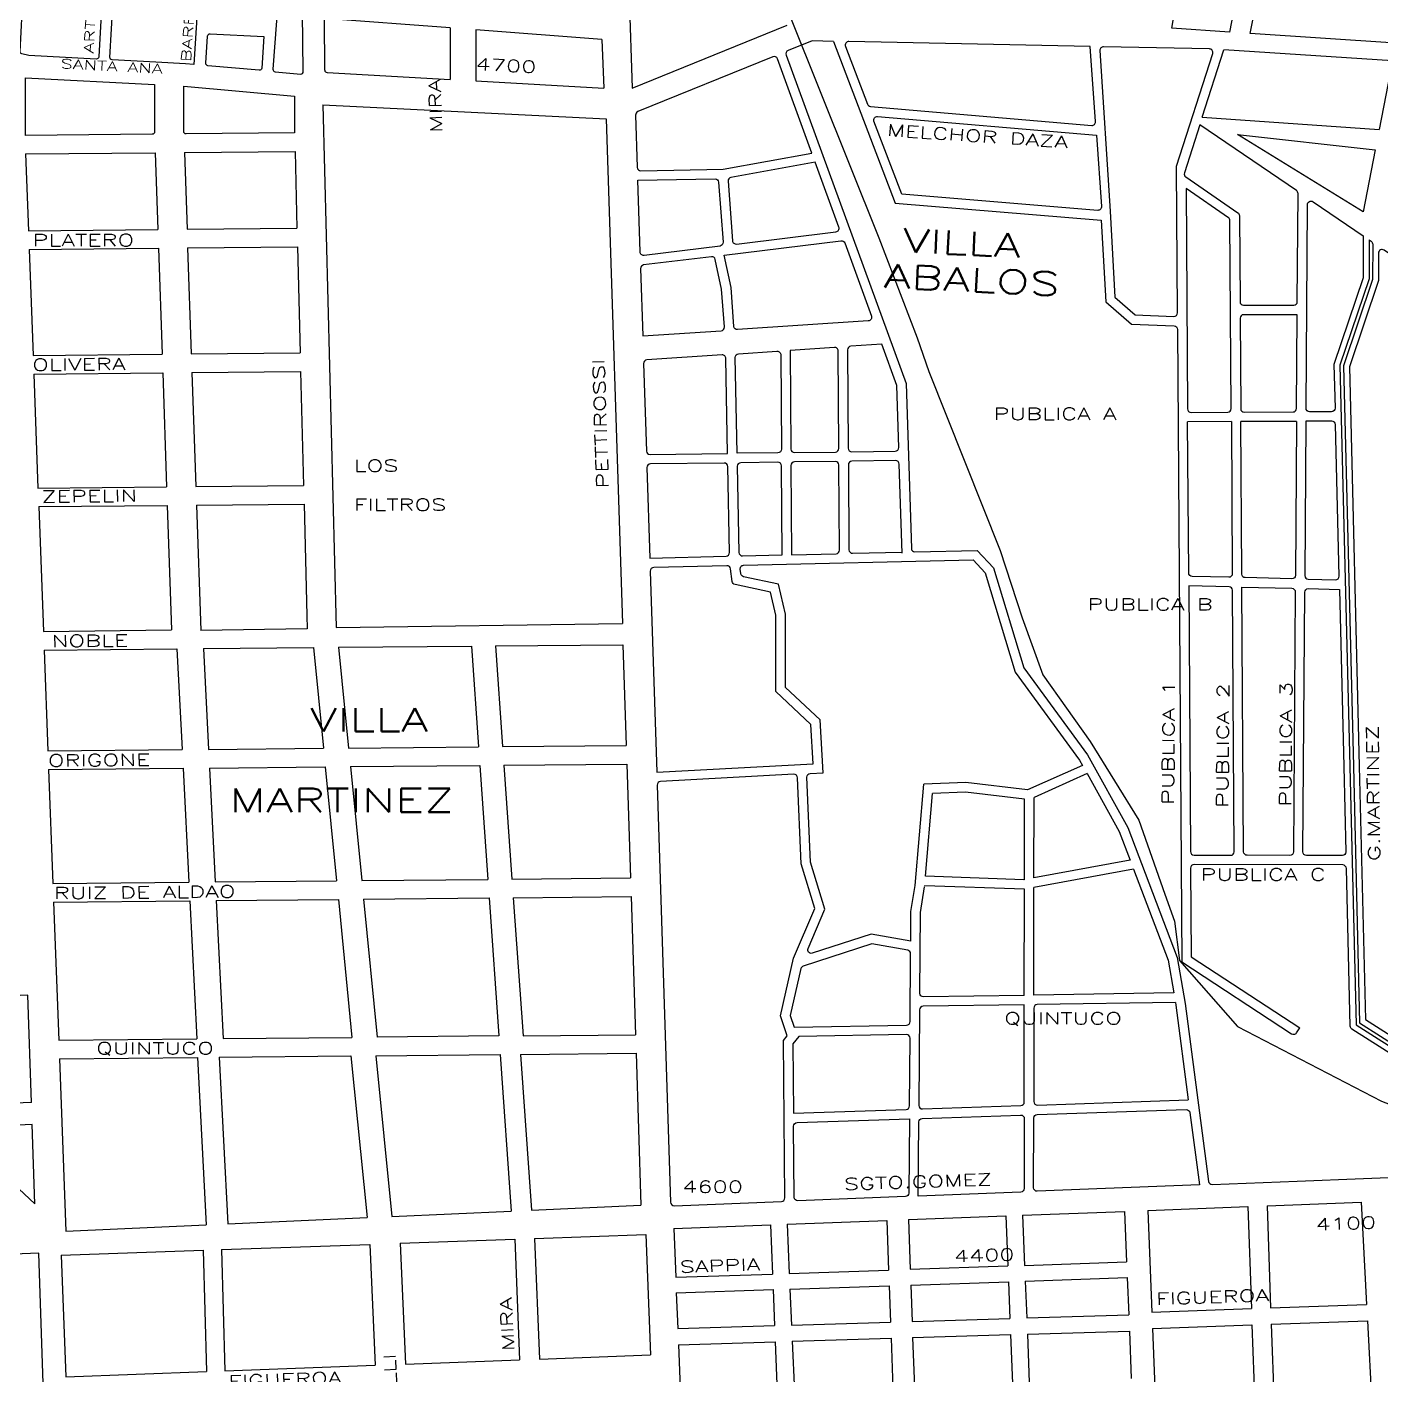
# Model space of a CAD drawing. Header units: millimetres. Extents: x 4374322 to 4409026, y 6503580 to 6534206.
# Drawn here: x 4380827 to 4381972, y 6523662 to 6524802 of the extents above; entities that cross this region are included whole.
import ezdxf

# ---------------------------------------------------------------- set-up
doc = ezdxf.new("R2010")
doc.units = ezdxf.units.MM
for name, color, linetype in [('LINEA CALLE', 252, 'Continuous'), ('NOMBRE BARRIO', 8, 'Continuous'), ('NOMBRE CALLE', 252, 'Continuous')]:
    doc.layers.add(name, color=color, linetype=linetype)
doc.styles.add('ROMANS', font='romans')
doc.styles.add('S1', font='ROMANS')

msp = doc.modelspace()

# ---------------------------------------------------------------- linework, layer by layer
at = {"layer": 'LINEA CALLE', "transparency": 33554687}
for p, q in [((4381328.1, 6525047.9), (4381338.7, 6524750.2)), ((4381078.5, 6524765.5), (4381078.2, 6524809.3)), ((4381184.5, 6524801.3), (4381078.2, 6524809.3)), ((4381184.5, 6524801.3), (4381184.6, 6524757.6)), ((4381206.2, 6524799.6), (4381206.2, 6524756.4)), ((4381313, 6524791.5), (4381206.2, 6524799.6)), ((4381338.7, 6524750.2), (4381469.8, 6524803.5)), ((4381844.1, 6524797.7), (4381795.3, 6524801)), ((4381313, 6524791.5), (4381314.5, 6524750.3)), ((4381508.9, 6524789.9), (4381490.8, 6524790.3)), ((4381734.3, 6524782.1), (4381742.9, 6524646.1)), ((4381981.8, 6524773.3), (4381839.2, 6524782.8)), ((4381080.4, 6524763.5), (4381184.6, 6524757.6)), ((4381981.8, 6524773.3), (4381970.6, 6524715.2)), ((4381206.2, 6524756.4), (4381314.5, 6524750.3)), ((4381076.9, 6524736.3), (4381088.2, 6524293.9)), ((4381076.9, 6524736.3), (4381316.7, 6524724.3)), ((4381316.7, 6524724.3), (4381330.3, 6524297.2)), ((4381820.9, 6524725.6), (4381970.6, 6524715.2)), ((4381850.9, 6524711.1), (4381967.3, 6524698)), ((4381957.2, 6524645.5), (4381850.9, 6524711.1)), ((4380825.3, 6524694.6), (4380935, 6524695.6)), ((4380825.3, 6524694.6), (4380827.7, 6524629.6)), ((4380935, 6524695.6), (4380937.2, 6524630.6)), ((4380959.7, 6524695.8), (4381053.3, 6524696.7)), ((4380959.7, 6524695.8), (4380961.9, 6524630.9)), ((4381053.3, 6524696.7), (4381054.9, 6524631.7)), ((4381967.3, 6524698), (4381957.2, 6524645.5)), ((4380827.7, 6524629.6), (4380937.2, 6524630.6)), ((4380961.9, 6524630.9), (4381054.9, 6524631.7)), ((4380828.3, 6524613.8), (4380937.7, 6524614.9)), ((4380828.3, 6524613.8), (4380831.7, 6524524.2)), ((4380937.7, 6524614.9), (4380940.8, 6524525.2)), ((4380962.4, 6524615.1), (4381055.3, 6524616)), ((4380962.4, 6524615.1), (4380965.5, 6524525.5)), ((4381055.3, 6524616), (4381057.6, 6524526.4)), ((4380831.7, 6524524.2), (4380940.8, 6524525.2)), ((4380965.5, 6524525.5), (4381057.6, 6524526.4)), ((4380966, 6524509.7), (4381058, 6524510.6)), ((4381058, 6524510.6), (4381060.5, 6524414.1)), ((4380832.2, 6524508.4), (4380941.3, 6524509.5)), ((4380832.2, 6524508.4), (4380835.8, 6524411.9)), ((4380941.3, 6524509.5), (4380944.6, 6524412.9)), ((4380966, 6524509.7), (4380969.3, 6524413.2)), ((4380835.8, 6524411.9), (4380944.6, 6524412.9)), ((4380969.3, 6524413.2), (4381060.5, 6524414.1)), ((4380836.4, 6524396.2), (4380945.2, 6524397.2)), ((4380836.4, 6524396.2), (4380840.4, 6524290.6)), ((4380945.2, 6524397.2), (4380948.8, 6524292.1)), ((4380969.9, 6524397.4), (4381060.9, 6524398.3)), ((4380969.9, 6524397.4), (4380973.5, 6524291.5)), ((4381060.9, 6524398.3), (4381063.3, 6524304.1)), ((4381063.3, 6524304.1), (4381063.5, 6524292.8)), ((4381088.2, 6524293.9), (4381330.3, 6524297.2)), ((4380840.4, 6524290.6), (4380948.8, 6524292.1)), ((4381063.5, 6524292.8), (4380973.5, 6524291.5)), ((4380841, 6524274.8), (4380953.4, 6524275.9)), ((4380841, 6524274.8), (4380844.1, 6524189.5)), ((4380953.4, 6524275.9), (4380957.7, 6524190.6)), ((4380975.8, 6524276.1), (4381068.9, 6524277)), ((4380975.8, 6524276.1), (4380980.1, 6524190.8)), ((4381068.9, 6524277), (4381077.3, 6524191.7)), ((4381090.2, 6524277.2), (4381202.6, 6524278.2)), ((4381090.2, 6524277.2), (4381098.6, 6524191.9)), ((4381202.6, 6524278.2), (4381208.6, 6524193)), ((4381222.9, 6524278.4), (4381330.8, 6524279.4)), ((4381222.9, 6524278.4), (4381228.9, 6524193.2)), ((4381330.8, 6524279.4), (4381333.6, 6524194.2)), ((4380844.1, 6524189.5), (4380957.7, 6524190.6)), ((4380980.1, 6524190.8), (4381077.3, 6524191.7)), ((4381098.6, 6524191.9), (4381208.6, 6524193)), ((4381228.9, 6524193.2), (4381333.6, 6524194.2)), ((4381230, 6524177.4), (4381334.1, 6524178.4)), ((4381334.1, 6524178.4), (4381337.1, 6524082)), ((4380844.7, 6524173.7), (4380958.5, 6524174.8)), ((4380844.7, 6524173.7), (4380848.3, 6524077.3)), ((4380958.5, 6524174.8), (4380963.4, 6524078.4)), ((4380980.9, 6524175), (4381078.9, 6524176)), ((4380980.9, 6524175), (4380985.8, 6524078.6)), ((4381078.9, 6524176), (4381088.4, 6524079.6)), ((4381100.2, 6524176.2), (4381209.7, 6524177.2)), ((4381100.2, 6524176.2), (4381109.7, 6524079.8)), ((4381209.7, 6524177.2), (4381216.5, 6524080.8)), ((4381230, 6524177.4), (4381236.8, 6524081)), ((4380848.3, 6524077.3), (4380963.4, 6524078.4)), ((4380985.8, 6524078.6), (4381088.4, 6524079.6)), ((4381109.7, 6524079.8), (4381216.5, 6524080.8)), ((4381236.8, 6524081), (4381337.1, 6524082)), ((4380986.6, 6524062.9), (4381090, 6524063.9)), ((4381090, 6524063.9), (4381101.5, 6523947.1)), ((4381111.2, 6524064.1), (4381217.6, 6524065.1)), ((4381111.2, 6524064.1), (4381122.8, 6523947.3)), ((4381217.6, 6524065.1), (4381225.8, 6523948.3)), ((4381237.9, 6524065.3), (4381337.6, 6524066.2)), ((4381237.9, 6524065.3), (4381246.2, 6523948.5)), ((4381337.6, 6524066.2), (4381341.3, 6523949.4)), ((4380848.9, 6524061.5), (4380964.2, 6524062.6)), ((4380848.9, 6524061.5), (4380853.3, 6523944.7)), ((4380964.2, 6524062.6), (4380970.1, 6523945.9)), ((4380986.6, 6524062.9), (4380992.5, 6523946.1)), ((4380827.2, 6523982.8), (4380652.4, 6523975.2)), ((4380830.3, 6523892.1), (4380827.2, 6523982.8)), ((4381246.2, 6523948.5), (4381341.3, 6523949.4)), ((4380853.3, 6523944.7), (4380970.1, 6523945.9)), ((4380992.5, 6523946.1), (4381101.5, 6523947.1)), ((4381225.8, 6523948.3), (4381122.8, 6523947.3)), ((4380853.9, 6523929), (4380970.9, 6523930.1)), ((4380853.9, 6523929), (4380859.3, 6523783.3)), ((4380970.9, 6523930.1), (4380978.1, 6523788.6)), ((4380989.2, 6523930.3), (4381100.5, 6523931.4)), ((4380989.2, 6523930.3), (4380996.4, 6523789.4)), ((4381100.5, 6523931.4), (4381114.4, 6523794.7)), ((4381121.8, 6523931.6), (4381226.9, 6523932.6)), ((4381121.8, 6523931.6), (4381135.2, 6523795.7)), ((4381226.9, 6523932.6), (4381236.3, 6523800.2)), ((4381244.2, 6523932.7), (4381341.9, 6523933.7)), ((4381244.2, 6523932.7), (4381253.5, 6523801)), ((4381341.9, 6523933.7), (4381345.9, 6523805.1)), ((4380830.3, 6523892.1), (4380745.2, 6523888.4)), ((4380830.9, 6523873.3), (4380764.5, 6523870.4)), ((4380764.5, 6523870.4), (4380833.2, 6523806.2)), ((4380833.2, 6523806.2), (4380830.9, 6523873.3)), ((4381253.5, 6523801), (4381345.9, 6523805.1)), ((4381774.9, 6523800.7), (4381859.5, 6523803.9)), ((4381774.9, 6523800.7), (4381778.3, 6523714.7)), ((4381859.5, 6523803.9), (4381862.6, 6523717.7)), ((4381875.8, 6523804.6), (4381955.4, 6523807.6)), ((4381875.8, 6523804.6), (4381878.8, 6523718.2)), ((4381955.4, 6523807.6), (4381960, 6523721.1)), ((4380996.4, 6523789.4), (4381114.4, 6523794.7)), ((4381135.2, 6523795.7), (4381236.3, 6523800.2)), ((4381469.8, 6523789), (4381554.2, 6523792.2)), ((4381469.8, 6523789), (4381471.5, 6523747.4)), ((4381554.2, 6523792.2), (4381555.6, 6523750.3)), ((4381572.5, 6523792.9), (4381654.7, 6523796.1)), ((4381572.5, 6523792.9), (4381573.9, 6523750.9)), ((4381654.7, 6523796.1), (4381656.4, 6523753.7)), ((4381668.9, 6523796.6), (4381755.3, 6523799.9)), ((4381668.9, 6523796.6), (4381670.6, 6523754.2)), ((4381755.3, 6523799.9), (4381757, 6523757.1)), ((4380859.3, 6523783.3), (4380978.1, 6523788.6)), ((4381256, 6523776.9), (4381350, 6523780.3)), ((4381350, 6523780.3), (4381354.1, 6523678.5)), ((4381373.7, 6523785.3), (4381455.5, 6523788.4)), ((4381373.7, 6523785.3), (4381375.4, 6523744.1)), ((4381455.5, 6523788.4), (4381457.2, 6523746.9)), ((4380855.5, 6523762.8), (4380975.5, 6523767)), ((4380975.5, 6523767), (4380978.5, 6523664.4)), ((4380991, 6523767.6), (4381116.7, 6523772)), ((4380991, 6523767.6), (4380994, 6523664.9)), ((4381116.7, 6523772), (4381121.2, 6523669.7)), ((4381142.3, 6523772.9), (4381239.2, 6523776.4)), ((4381142.3, 6523772.9), (4381146.8, 6523670.7)), ((4381239.2, 6523776.4), (4381243.3, 6523674.3)), ((4381256, 6523776.9), (4381260.1, 6523674.9)), ((4380836.6, 6523764.6), (4380078.6, 6523731.5)), ((4380855.5, 6523762.8), (4380859.4, 6523659.9)), ((4381670.6, 6523754.2), (4381757, 6523757.1)), ((4381375.4, 6523744.1), (4381457.2, 6523746.9)), ((4381471.5, 6523747.4), (4381555.6, 6523750.3)), ((4381573.9, 6523750.9), (4381656.4, 6523753.7)), ((4381671.2, 6523740.9), (4381757.5, 6523743.9)), ((4381757.5, 6523743.9), (4381758.8, 6523712.3)), ((4381375.9, 6523730.9), (4381457.8, 6523733.7)), ((4381457.8, 6523733.7), (4381459.1, 6523703.3)), ((4381472.1, 6523734.1), (4381556.1, 6523737)), ((4381472.1, 6523734.1), (4381473.4, 6523703.7)), ((4381556.1, 6523737), (4381557.1, 6523706.3)), ((4381574.4, 6523737.6), (4381656.9, 6523740.4)), ((4381574.4, 6523737.6), (4381575.4, 6523706.8)), ((4381656.9, 6523740.4), (4381658.2, 6523709.3)), ((4381671.2, 6523740.9), (4381672.4, 6523709.7)), ((4381375.9, 6523730.9), (4381377.1, 6523700.8)), ((4381878.8, 6523718.2), (4381960, 6523721.1)), ((4381575.4, 6523706.8), (4381658.2, 6523709.3)), ((4381672.4, 6523709.7), (4381758.8, 6523712.3)), ((4381778.3, 6523714.7), (4381862.6, 6523717.7)), ((4381377.1, 6523700.8), (4381459.1, 6523703.3)), ((4381473.4, 6523703.7), (4381557.1, 6523706.3)), ((4381673, 6523696), (4381759.3, 6523698.6)), ((4381759.3, 6523698.6), (4381760.9, 6523658.4)), ((4381778.9, 6523700.9), (4381863, 6523703.9)), ((4381778.9, 6523700.9), (4381782.5, 6523608.8)), ((4381863, 6523703.9), (4381866.3, 6523612.3)), ((4381879.3, 6523704.5), (4381960.8, 6523707.4)), ((4381879.3, 6523704.5), (4381882.6, 6523613)), ((4381960.8, 6523707.4), (4381965.6, 6523616.5)), ((4381377.7, 6523687.1), (4381459.6, 6523689.6)), ((4381377.7, 6523687.1), (4381379.4, 6523643.3)), ((4381459.6, 6523689.6), (4381461.4, 6523646.5)), ((4381474, 6523690), (4381557.6, 6523692.5)), ((4381474, 6523690), (4381475.8, 6523647.1)), ((4381557.6, 6523692.5), (4381559.1, 6523650.4)), ((4381575.9, 6523693.1), (4381658.7, 6523695.6)), ((4381575.9, 6523693.1), (4381577.4, 6523651.1)), ((4381658.7, 6523695.6), (4381660.4, 6523654.4)), ((4381673, 6523696), (4381674.6, 6523655)), ((4381146.8, 6523670.7), (4381243.3, 6523674.3)), ((4381260.1, 6523674.9), (4381354.1, 6523678.5)), ((4380859.4, 6523659.9), (4380978.5, 6523664.4)), ((4380994, 6523664.9), (4381121.2, 6523669.7))]:
    msp.add_line(p, q, dxfattribs=at)
for points in [[(4379767, 6526178), (4379770.1, 6526171.3), (4380045, 6525853.6, 0.007087), (4380045, 6525853.6, 0.050429), (4380264.1, 6525604.2, 0.097548), (4380517, 6525437.7, 0.037873), (4380739.9, 6525310.7, 0.044958), (4381000.7, 6525277.7), (4381372.7, 6525059.5), (4381547.4, 6524623.6), (4381579.7, 6524539.1), (4381589.6, 6524510.6), (4381650, 6524359.2), (4381668.6, 6524302), (4381686.2, 6524253.8), (4381726.1, 6524197.5), (4381767.2, 6524130.9), (4381789.4, 6524068.3), (4381797.5, 6524045.4), (4381801.8, 6524012.1), (4381850.8, 6523956.2), (4381972.7, 6523893.2), (4382116.5, 6523837.5)], [(4380890.7, 6524876.2, -0.409348), (4380892.6, 6524874.1), (4380887.2, 6524776.8, -0.413186), (4380885.1, 6524774.9), (4380828, 6524777.9), (4380822.2, 6524779.3, -0.362724), (4380820.7, 6524781.3), (4380825.9, 6524880.9), (4380890.7, 6524876.2)], [(4380967.7, 6524770.3), (4380960.5, 6524771), (4380935.5, 6524772.3), (4380898.6, 6524774.2, -0.415852), (4380896.7, 6524776.3), (4380902.3, 6524873.4, -0.418484), (4380904.4, 6524875.2), (4380972.1, 6524870.3, -0.412015), (4380974, 6524868.2), (4380967.7, 6524770.3)], [(4381059, 6524864.1), (4381043.9, 6524865.2, 0.413596), (4381041.8, 6524863.3), (4381034.6, 6524766.3, 0.409821), (4381036.4, 6524764.2), (4381058.1, 6524762.2, 0.444471), (4381060.3, 6524764.3), (4381059, 6524864.1)], [(4381025.1, 6524767.2, -0.420098), (4381023, 6524765.4), (4380979.6, 6524769.2, -0.407833), (4380977.8, 6524771.4), (4380979.3, 6524794.4, -0.408748), (4380981.4, 6524796.3), (4381027, 6524794.1), (4381025.1, 6524767.2)], [(4381490.8, 6524790.3), (4381470.5, 6524782.1, 0.403842), (4381468.8, 6524778.3), (4381570.4, 6524500.3), (4381574.8, 6524360.9, 0.411952), (4381577.8, 6524358), (4381630.4, 6524359.2), (4381644.3, 6524344.3), (4381669.9, 6524259.7), (4381723.9, 6524186.1), (4381757.9, 6524124.8), (4381799.8, 6524014.6), (4381806.6, 6523975.7), (4381826.2, 6523825.3, 0.388075), (4381829.3, 6523822.7), (4381901.2, 6523825.6)], [(4381508.9, 6524789.9), (4381561.1, 6524652.9), (4381735.4, 6524638.7), (4381739.3, 6524569.4), (4381761.2, 6524550.6), (4381797.2, 6524549.2, -0.400563), (4381800.1, 6524546.2), (4381803.6, 6524011), (4381896.6, 6523950.2, 0.414214), (4381900.8, 6523951), (4381903.5, 6523955.2)], [(4381726.1, 6524785.5), (4381522, 6524789.7, 0.531836), (4381519.1, 6524785.6), (4381537.7, 6524736.8, 0.287808), (4381540.2, 6524734.9), (4381727.4, 6524718.8, 0.460963), (4381730.6, 6524722), (4381726.1, 6524785.5)], [(4381490.7, 6524695.2), (4381461.5, 6524775.1, 0.424662), (4381457.5, 6524776.8), (4381343.3, 6524730.4, 0.313998), (4381341.5, 6524727.5), (4381342.9, 6524683.3, 0.410148), (4381346, 6524680.4), (4381415.6, 6524681.6), (4381490.7, 6524695.2)], [(4381742.9, 6524646.1), (4381747.1, 6524573.3), (4381764.3, 6524558.5), (4381796.9, 6524557.2, 0.427998), (4381800, 6524560.2), (4381799.2, 6524683.5, -0.07925), (4381799.3, 6524684.4), (4381829.8, 6524779.5, 0.501739), (4381827, 6524783.5), (4381737.4, 6524785.3)], [(4380825.3, 6524710.3), (4380825.3, 6524759), (4380934.4, 6524753.3), (4380934.4, 6524713.3, -0.411404), (4380932.5, 6524711.3), (4380825.3, 6524710.3)], [(4381052.9, 6524712.5), (4380961.2, 6524711.6, -0.417029), (4380959.1, 6524713.6), (4380959.1, 6524752), (4381052.9, 6524743.6), (4381052.9, 6524712.5)], [(4381731.4, 6524710.4), (4381735.7, 6524650.1, -0.459714), (4381732.5, 6524646.9), (4381566.8, 6524660.5), (4381543.2, 6524722.3, -0.553026), (4381546.3, 6524726.3), (4381731.4, 6524710.4)], [(4381805.9, 6524678.6, 0.331173), (4381807, 6524675.2), (4381851.1, 6524644.9, -0.245651), (4381852.4, 6524642.5), (4381852.9, 6524569.6, 0.412478), (4381855.9, 6524566.6), (4381898.4, 6524566.6, 0.412135), (4381901.4, 6524569.6), (4381902, 6524661.1, 0.25016), (4381900.7, 6524663.6), (4381818.9, 6524719.3), (4381805.9, 6524678.6)], [(4381493.5, 6524687.6), (4381422.1, 6524674.7, 0.383718), (4381419.7, 6524671.5), (4381423.4, 6524621.1, 0.42848), (4381426.8, 6524618.4), (4381511, 6524628.7, 0.482716), (4381513.5, 6524632.8), (4381493.5, 6524687.6)], [(4381343.3, 6524672.3), (4381408.7, 6524673.5, -0.398022), (4381411.7, 6524670.7), (4381415.5, 6524619.9, -0.40009), (4381412.9, 6524616.7), (4381348.6, 6524608.8, -0.440874), (4381345.2, 6524611.7), (4381343.3, 6524672.3)], [(4381844.4, 6524638.3, 0.245426), (4381843.1, 6524640.7), (4381807.3, 6524665.3), (4381808.5, 6524478.9, 0.413701), (4381811.6, 6524475.9), (4381842.5, 6524476.1, 0.414786), (4381845.5, 6524479.1), (4381844.4, 6524638.3)], [(4381957.2, 6524625.3), (4381957.1, 6524589.7), (4381932.4, 6524516.5), (4381933.3, 6524479.6, -0.419991), (4381930.4, 6524476.5), (4381911.8, 6524476.4, -0.417711), (4381908.8, 6524479.4), (4381910, 6524651.7, -0.599795), (4381914.7, 6524654.2), (4381957.2, 6524625.3)], [(4381515.2, 6524621.2, -0.348876), (4381518.4, 6524619.3), (4381541, 6524557.4, -0.499961), (4381538.4, 6524553.4), (4381427.8, 6524546, -0.412424), (4381424.6, 6524548.7), (4381422.2, 6524581.5), (4381416.3, 6524609), (4381515.2, 6524621.2)], [(4381962.2, 6524621.9), (4381962.1, 6524588.9), (4381937.5, 6524515.8), (4381945.8, 6524176.4), (4381951.1, 6523957.8), (4382143.4, 6523835.7, 0.152489), (4382145.2, 6523835.2), (4382149.5, 6523835.4)], [(4381962.2, 6524621.9), (4381963.8, 6524620.7, -0.248837), (4381965.2, 6524618.2), (4381965.1, 6524588.4), (4381940.5, 6524515.3), (4381948.8, 6524176.4), (4381954.1, 6523959.5), (4382149.5, 6523835.4)], [(4382299.5, 6524392.4), (4381974.8, 6524613.2, 0.60149), (4381970.1, 6524610.8), (4381970.1, 6524587.5), (4381945.5, 6524514.6), (4381953.8, 6524176.6), (4381959, 6523962.3), (4382157.5, 6523836.3, 0.152489), (4382159.2, 6523835.8), (4382183.1, 6523836.7)], [(4381347.5, 6524540.6), (4381413.9, 6524545, 0.416005), (4381416.6, 6524548.2), (4381414.3, 6524580.3), (4381408.9, 6524605.4, 0.387842), (4381405.6, 6524607.7), (4381348.3, 6524600.7, 0.388047), (4381345.7, 6524597.6), (4381347.5, 6524540.6)], [(4381897.8, 6524476.3, 0.410724), (4381900.8, 6524479.3), (4381901.3, 6524558.6), (4381856, 6524558.6, 0.416201), (4381853, 6524555.6), (4381853.5, 6524479.1, 0.413641), (4381856.5, 6524476.1), (4381897.8, 6524476.3)], [(4381549.7, 6524533.6), (4381523.7, 6524531.9, 0.396803), (4381520.9, 6524528.8), (4381521.4, 6524445.6, 0.416221), (4381524.5, 6524442.6), (4381561.1, 6524443.1, 0.419307), (4381564.1, 6524446.2), (4381562.5, 6524498.8), (4381549.7, 6524533.6)], [(4381351, 6524520.3, 0.404118), (4381348.2, 6524517.2), (4381350.6, 6524443.2, 0.408845), (4381353.7, 6524440.3), (4381419.3, 6524441.2), (4381417.8, 6524521.6, 0.428259), (4381414.6, 6524524.6), (4381351, 6524520.3)], [(4381427.3, 6524441.3), (4381425.8, 6524522.4, -0.400306), (4381428.6, 6524525.5), (4381461.1, 6524527.7, -0.431812), (4381464.3, 6524524.7), (4381464.8, 6524444.8, -0.412237), (4381461.9, 6524441.8), (4381427.3, 6524441.3)], [(4381472.2, 6524528.4), (4381472.8, 6524444.9, 0.416193), (4381475.9, 6524442), (4381510.5, 6524442.4, 0.412209), (4381513.4, 6524445.5), (4381512.9, 6524527.9, 0.431841), (4381509.7, 6524530.9), (4381472.2, 6524528.4)], [(4381845.6, 6524468.1), (4381846.4, 6524339.4, -0.423126), (4381843.4, 6524336.4), (4381812.4, 6524337.1, -0.405416), (4381809.5, 6524340.1), (4381808.6, 6524467.9)], [(4381900.7, 6524468.3), (4381899.8, 6524338.1, -0.419041), (4381896.7, 6524335.1), (4381857.4, 6524336.1, -0.405357), (4381854.4, 6524339), (4381853.6, 6524468.1)], [(4381933.7, 6524465.6, 0.40846), (4381930.7, 6524468.5), (4381908.7, 6524468.4), (4381907.8, 6524337.8, 0.409403), (4381910.7, 6524334.8), (4381933.8, 6524334.3, 0.428363), (4381936.8, 6524337.3), (4381933.7, 6524465.6)], [(4381353.5, 6524352.7), (4381418, 6524354.2, 0.412929), (4381420.9, 6524357.3), (4381419.5, 6524430.2, 0.412783), (4381416.5, 6524433.1), (4381354, 6524432.3, 0.419498), (4381351.1, 6524429.2), (4381353.5, 6524352.7)], [(4381464.9, 6524430.8, 0.416193), (4381461.9, 6524433.8), (4381430.5, 6524433.3, 0.41575), (4381427.5, 6524430.3), (4381428.9, 6524357.5, 0.415499), (4381432, 6524354.5), (4381465.5, 6524355.3), (4381464.9, 6524430.8)], [(4381473.5, 6524355.5), (4381511.1, 6524356.4, 0.409395), (4381514, 6524359.4), (4381513.5, 6524431.5, 0.416221), (4381510.5, 6524434.4), (4381475.9, 6524434, 0.412237), (4381472.9, 6524430.9), (4381473.5, 6524355.5)], [(4381566.9, 6524356.9), (4381564.5, 6524432.2, 0.409138), (4381561.5, 6524435.1), (4381524.5, 6524434.6, 0.412209), (4381521.5, 6524431.6), (4381522, 6524359.7, 0.419048), (4381525.1, 6524356.7), (4381566.9, 6524357.7)], [(4381574.3, 6524028.4), (4381540.9, 6524034.4), (4381491, 6524018.3, -0.642268), (4381487.4, 6524022.4), (4381501.5, 6524055.7), (4381489.4, 6524095.5), (4381486.5, 6524167.3, -0.410591), (4381489.3, 6524170.4), (4381500.2, 6524171), (4381497.6, 6524215.7), (4381468.2, 6524243.2), (4381468.2, 6524305.2), (4381462.4, 6524330.6), (4381432.8, 6524336.9, -0.318315), (4381430.5, 6524339.5), (4381430, 6524343.2, -0.444958), (4381432.9, 6524346.6), (4381627, 6524351.1), (4381637.2, 6524340.2), (4381662.6, 6524256.1), (4381717.2, 6524181.8), (4381719.6, 6524177.3)], [(4381425.6, 6524330.3, -0.318315), (4381423.2, 6524332.8), (4381421.9, 6524343.6, 0.384123), (4381418.8, 6524346.2), (4381356.8, 6524344.8, 0.416774), (4381353.9, 6524341.7), (4381359.4, 6524171.5), (4381491.7, 6524178.6), (4381489.8, 6524212), (4381460.2, 6524239.7), (4381460.2, 6524304.3), (4381455.7, 6524323.8), (4381425.6, 6524330.3)], [(4381846.5, 6524325.4, 0.405357), (4381843.6, 6524328.4), (4381809.5, 6524329.2), (4381811, 6524104.3, 0.411526), (4381814, 6524101.3), (4381845, 6524101.2, 0.416966), (4381848, 6524104.2), (4381846.5, 6524325.4)], [(4381896.7, 6524327.1, -0.409403), (4381899.7, 6524324.1), (4381898.1, 6524104.1, -0.412898), (4381895.1, 6524101.1), (4381859, 6524101.2, -0.411467), (4381856, 6524104.1), (4381854.5, 6524328.1), (4381896.7, 6524327.1)], [(4381937.1, 6524326.2), (4381940.8, 6524176.2), (4381942.5, 6524104, -0.422179), (4381939.5, 6524101), (4381909.1, 6524101, -0.41553), (4381906.1, 6524104.1), (4381907.7, 6524323.8, -0.419041), (4381910.7, 6524326.8), (4381937.1, 6524326.2)], [(4381362.5, 6524163.7, 0.408052), (4381359.7, 6524160.6), (4381371.1, 6523807.6, 0.416392), (4381374.2, 6523804.7), (4381464.8, 6523808.3, 0.405316), (4381467.7, 6523811.3), (4381466.5, 6523944.4), (4381469.8, 6523948.5), (4381464, 6523965.3), (4381475.2, 6524014.1), (4381493, 6524056.2), (4381481.5, 6524094.1), (4381478.5, 6524166.8, 0.417845), (4381475.3, 6524169.7), (4381362.5, 6524163.7)], [(4381901.2, 6523825.6), (4382125.9, 6523834.5, 0.735374), (4382127.3, 6523840), (4381947.5, 6523954.2, -0.250173), (4381946.2, 6523956.6), (4381942.9, 6524090, 0.406293), (4381939.9, 6524093), (4381814.1, 6524093.3, 0.416906), (4381811.1, 6524090.3), (4381811.6, 6524015.3), (4381903.5, 6523955.2)], [(4381670.4, 6523982.7), (4381585, 6523981.4, -0.42095), (4381581.9, 6523984.4), (4381582.5, 6524052.9), (4381586, 6524074.4)], [(4381475.6, 6523955.8), (4381570.8, 6523957.5, 0.406789), (4381573.8, 6523960.5), (4381574.2, 6524017.8, 0.365253), (4381571.7, 6524020.8), (4381541.4, 6524026.2), (4381483.4, 6524007.4, 0.264309), (4381481.4, 6524005.3), (4381472.3, 6523965.7), (4381475.7, 6523955.8)], [(4381670.4, 6523974.7), (4381584.8, 6523973.4, 0.407509), (4381581.8, 6523970.4), (4381581.2, 6523889.6, 0.426251), (4381584.3, 6523886.6), (4381667.5, 6523889.4, 0.404192), (4381670.4, 6523892.4), (4381670.4, 6523974.7)], [(4381798.3, 6523976.7), (4381681.4, 6523974.9, 0.409431), (4381678.4, 6523971.9), (4381678.4, 6523892.9, 0.424306), (4381681.5, 6523889.9), (4381809.1, 6523894.2)], [(4381475.1, 6523882.9), (4381570.3, 6523886.1, 0.402278), (4381573.2, 6523889.1), (4381573.7, 6523946.5, 0.421677), (4381570.6, 6523949.5), (4381479.5, 6523947.9), (4381474.5, 6523941.6), (4381475.1, 6523882.9)], [(4381580.7, 6523812.9), (4381581.1, 6523875.6, -0.402278), (4381584, 6523878.6), (4381667.3, 6523881.4, -0.424306), (4381670.4, 6523878.4), (4381670.3, 6523819.3, -0.402433), (4381667.4, 6523816.3), (4381580.7, 6523812.9)], [(4381818.5, 6523822.3), (4381681.4, 6523816.9, -0.426093), (4381678.3, 6523819.9), (4381678.4, 6523878.9, -0.404192), (4381681.3, 6523881.9), (4381807.4, 6523886.1, -0.386335), (4381810.5, 6523883.5), (4381818.5, 6523822.3)], [(4381572.7, 6523815.4, -0.400521), (4381569.8, 6523812.5), (4381478.8, 6523808.9, -0.423168), (4381475.7, 6523811.8), (4381475.2, 6523872, -0.407078), (4381478.1, 6523875), (4381573.2, 6523878.2), (4381572.7, 6523815.4)]]:
    msp.add_lwpolyline(points, format="xyb", dxfattribs=at)
for points in [[(4381795.3, 6524801), (4381828.4, 6524993.4), (4381880.2, 6524984), (4381844.1, 6524797.7)], [(4381820.9, 6524725.6), (4381839.2, 6524782.8)], [(4381845.6, 6524468.1), (4381808.6, 6524467.9)], [(4381900.7, 6524468.3), (4381853.6, 6524468.1)], [(4381719.6, 6524177.3), (4381673.1, 6524156.5), (4381620.9, 6524162.7), (4381585.3, 6524161.3)], [(4381723.5, 6524170.3), (4381678.6, 6524150.1)], [(4381723.5, 6524170.3), (4381750.7, 6524121.4), (4381759.9, 6524097.1)], [(4381578.1, 6524075.7), (4381585.3, 6524161.3)], [(4381586.7, 6524083.4), (4381592.7, 6524153.6)], [(4381670.6, 6524148.7), (4381620.5, 6524154.7), (4381592.7, 6524153.6)], [(4381670.5, 6524080.6), (4381670.6, 6524148.7)], [(4381678.5, 6524082), (4381678.6, 6524150.1)], [(4381759.9, 6524097.1), (4381678.5, 6524082)], [(4381762.8, 6524089.5), (4381678.5, 6524073.9)], [(4381762.8, 6524089.5), (4381792.1, 6524012.5), (4381796.9, 6523984.7)], [(4381574.3, 6524028.4), (4381574.5, 6524053.6), (4381578.1, 6524075.7)], [(4381578.7, 6524083.7), (4381578.4, 6524083.7)], [(4381586, 6524075), (4381586.1, 6524075.4)], [(4381670.5, 6524072.4), (4381670.5, 6524072.4), (4381586.1, 6524075.4)], [(4381670.5, 6524080.6), (4381669.9, 6524080.4), (4381586.7, 6524083.4)], [(4381670.4, 6523982.7), (4381670.5, 6524072.4)], [(4381678.4, 6523982.9), (4381678.5, 6524073.9)], [(4381796.9, 6523984.7), (4381678.4, 6523982.9)], [(4381798.3, 6523976.7), (4381798.7, 6523974.5), (4381809.1, 6523894.2)], [(4380746.2, 6522367.8), (4380746.2, 6522367.8), (4380882.6, 6522383.2), (4380836.6, 6523764.6)]]:
    msp.add_lwpolyline(points, dxfattribs=at)
msp.add_lwpolyline([(4381984.7, 6524788.3), (4381861.5, 6524796.5), (4381866.5, 6524821.5), (4381924.3, 6524811), (4381927.4, 6524828.1), (4381869.9, 6524838.5), (4381874.7, 6524862.3), (4381932.5, 6524851.8), (4381935.6, 6524868.8), (4381878.1, 6524879.3), (4381883.6, 6524906.8), (4381941.5, 6524896.3), (4381944.6, 6524913.4), (4381887.1, 6524923.8), (4381892.7, 6524951.8), (4382001.3, 6524932.1), (4382037.1, 6524925.6)], close=True, dxfattribs=at)
for centre, radius, start, end in [((4381737.3, 6524782.3), 3, 88.8307, 183.6273), ((4381080.5, 6524765.5), 2, 180.3098, 266.7666)]:
    msp.add_arc(centre, radius, start, end, dxfattribs=at)

# ---------------------------------------------------------------- texts
at = {"layer": 'NOMBRE BARRIO', "transparency": 33554687, "style": 'ROMANS', "width": 1.5}
for s, p in [('VILLA', (4381567, 6524611.8)), ('ABALOS', (4381551.1, 6524581.7))]:
    msp.add_text(s, height=20, rotation=357.21, dxfattribs=at).set_placement(p)
for s, p in [('VILLA', (4381065.9, 6524205.8)), ('MARTINEZ', (4380997.9, 6524137.8))]:
    msp.add_text(s, height=20, dxfattribs=at).set_placement(p)
at = {"layer": 'NOMBRE CALLE', "transparency": 33554687, "style": 'ROMANS', "width": 1.5}
for s, height, rotation, p in [('BARRENTOS', 8, 85.6668, (4380964.9, 6524772.2)), ('ARTEAGA', 8, 86.8113, (4380882.6, 6524779.5)), ('SANTA ANA', 8, 357, (4380854.8, 6524767.1)), ('4700', 10, 357, (4381205.9, 6524765.8)), ('MIRA', 10, 92, (4381177.9, 6524712.8)), ('MELCHOR DAZA', 10, 356.1262, (4381553.8, 6524710)), ('OLIVERA', 10, 0.5502, (4380830.9, 6524511.2)), ('PETTIROSSI', 10, 92, (4381318.7, 6524411.8)), ('ZEPELIN', 10, 0.5502, (4380838.7, 6524399.8)), ('NOBLE', 10, 0.5502, (4380847.4, 6524277.4)), ('PUBLICA 1', 10, 89.5588, (4381796.9, 6524143.8)), ('PUBLICA 2', 10, 89.5588, (4381842.9, 6524141.3)), ('PUBLICA 3', 10, 89.5588, (4381896.2, 6524142.5)), ('ORIGONE', 10, 0.5502, (4380844.2, 6524176.3)), ('RUIZ DE ALDAO', 10, 0.5502, (4380849.3, 6524064.2)), ('SGTO.GOMEZ', 10, 2, (4381517.9, 6523817.8)), ('4100', 10, 2, (4381916.9, 6523783.8)), ('4400', 10, 2, (4381610.9, 6523756.8)), ('SAPPIA', 10, 2, (4381378.9, 6523747.8)), ('FIGUEROA', 10, 2, (4381781.9, 6523720.8)), ('MIRA', 10, 93, (4381238.9, 6523682)), ('LOCATELLI', 10, 93, (4381143.4, 6523580.4)), ('FIGUEROA', 10, 2, (4380997, 6523651))]:
    msp.add_text(s, height=height, rotation=rotation, dxfattribs=at).set_placement(p)
for s, p in [('PLATERO', (4380831.1, 6524616.7)), ('PUBLICA A', (4381644.3, 6524469.7)), ('LOS', (4381102.9, 6524425.8)), ('FILTROS', (4381102.9, 6524392.8)), ('PUBLICA B', (4381723.7, 6524308.5)), ('PUBLICA C', (4381819.4, 6524079.9)), ('QUINTUCO', (4381653.4, 6523958.2)), ('QUINTUCO', (4380885, 6523932.9)), ('4600', (4381380.9, 6523815.8))]:
    msp.add_text(s, height=10, dxfattribs=at).set_placement(p)
at = {"layer": 'NOMBRE CALLE', "linetype": 'Continuous', "transparency": 33554687, "style": 'S1', "width": 1.5}
msp.add_text('G.MARTINEZ', height=10, rotation=90.752, dxfattribs=at).set_placement((4381971.5, 6524096.4))

doc.saveas('drawing.dxf')
